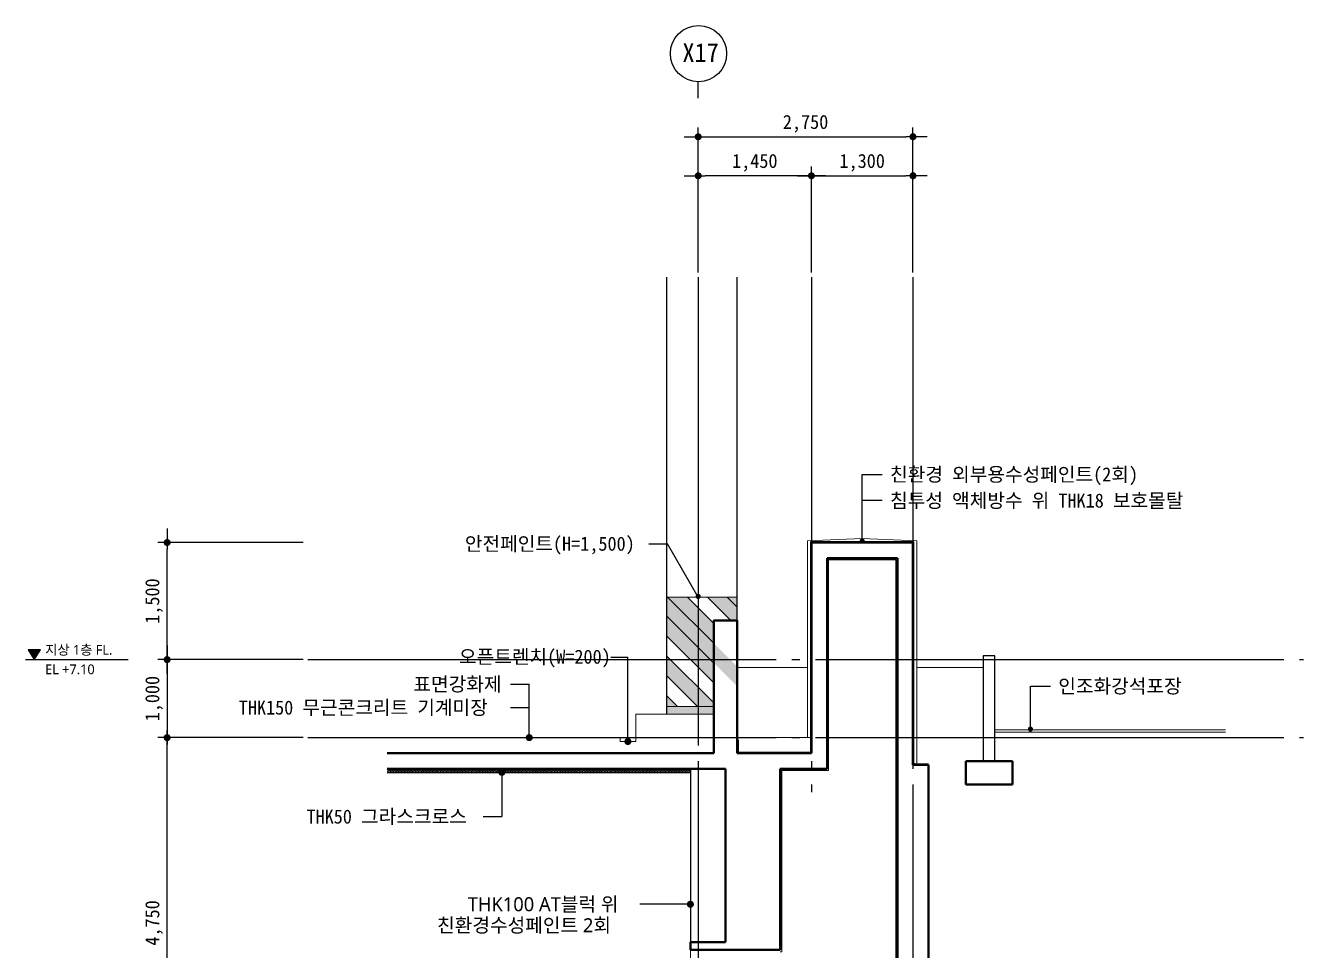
# Model space of a CAD drawing. Header units: millimetres. Extents: x 1910243 to 1953370, y 104940 to 136654.
# Drawn here: x 1932041 to 1948404, y 119029 to 130881 of the extents above; entities that cross this region are included whole.
import ezdxf
from ezdxf.enums import TextEntityAlignment as Align
from ezdxf.xclip import XClip

# ---------------------------------------------------------------- set-up
doc = ezdxf.new("R2010")
doc.units = ezdxf.units.MM
doc.header["$LTSCALE"] = 100
doc.header["$MEASUREMENT"] = 0
doc.header["$XCLIPFRAME"] = 0
doc.linetypes.add('CENTER', pattern=[65, 60, -2, 1, -2])
doc.linetypes.add('HID', pattern=[2, 1.1, -0.9])
doc.layers.get('0').update_dxf_attribs({"linetype": 'CONTINUOUS'})
for name, color, linetype, lineweight in [('A-AXIS-BUBL', 7, 'CONTINUOUS', 25), ('A-CONC-LIN1', 2, 'CONTINUOUS', 40), ('A-CONC-LIN2', 7, 'CONTINUOUS', 25), ('A-DWXM-ELEV', 8, 'CONTINUOUS', 18), ('A-ELEV-LIN2', 7, 'CONTINUOUS', 25), ('A-ELEV-LIN3', 8, 'CONTINUOUS', 18), ('A-MKXS-TEXT1', 3, 'CONTINUOUS', 25), ('A-WAXM-BLOC', 3, 'CONTINUOUS', 25), ('A-XXXX-FIN2', 6, 'CONTINUOUS', 20), ('A-XXXX-INSL2', 8, 'CONTINUOUS', 18), ('A-XXXX-TXT2', 3, 'CONTINUOUS', 25), ('A-XXXX-WAT1', 9, 'HID', 20)]:
    doc.layers.add(name, color=color, linetype=linetype, lineweight=lineweight)
for name, color, linetype in [('A-DIMS', 7, 'CONTINUOUS'), ('A-MKXS-LEAD', 7, 'CONTINUOUS'), ('AA-AXIS-LINE-1', 1, 'CENTER'), ('SYMB', 7, 'CONTINUOUS'), ('TEXT', 4, 'CONTINUOUS')]:
    doc.layers.add(name, color=color, linetype=linetype)
doc.styles.add('HY울릉도L', font='')
doc.styles.add('돋움체', font='')
doc.styles.add('맑은고딕', font='malgun.ttf')
doc.styles.get('HY울릉도L').set_extended_font_data('HYwulM')
doc.styles.get('돋움체').set_extended_font_data('DotumChe')
doc.dimstyles.new('CDIM', dxfattribs={"dimtxt": 3, "dimasz": 1.5, "dimexe": 2, "dimexo": 1, "dimgap": 1, "dimtad": 1, "dimdec": 0, "dimrnd": 0.5, "dimzin": 0, "dimdsep": 32, "dimlunit": 6, "dimtxsty": 'HY울릉도L', "dimblk1": '_CIDOT', "dimblk2": '_CIDOT', "dimsah": 1, "dimcen": 5.5, "dimclrd": 2, "dimclre": 2, "dimclrt": 7, "dimadec": 0, "dimazin": 0, "dimtfac": 1, "dimtdec": 0, "dimtix": 1, "dimtmove": 2, "dimatfit": 1, "dimldrblk": '_CIDOT', "dimfxl": 1, "dimtolj": 1, "dimtzin": 0, "dimlwd": -1, "dimarcsym": 0})

# ---------------------------------------------------------------- blocks, each defined once
blk = doc.blocks.new('_CIDOT')
at = {"color": 0, "linetype": 'ByBlock'}
blk.add_line((2, 0), (-1, 0), dxfattribs=at)
at = {"color": 0, "linetype": 'ByBlock', "const_width": 0.5}
blk.add_lwpolyline([(-0.25, 0, 1), (0.25, 0, 1)], format="xyb", close=True, dxfattribs=at)
blk = doc.blocks.new('*D15')
at = {"layer": 'A-DIMS', "lineweight": -2, "transparency": 16777216}
for p, q in [((1935594, 121756), (1933734, 121756)), ((1935594, 117006), (1933734, 117006))]:
    blk.add_line(p, q, dxfattribs=at)
at = {"layer": 'A-DIMS', "transparency": 16777216}
blk.add_line((1933854, 117096), (1933854, 121666), dxfattribs=at)
at = {"layer": 'A-DIMS', "transparency": 16777216, "xscale": 90, "yscale": 90, "zscale": 90}
for p, rotation in [((1933854, 121756), 90), ((1933854, 117006), 270)]:
    blk.add_blockref('_CIDOT', p, dxfattribs=dict(at, rotation=rotation))
at = {"layer": 'A-DIMS', "color": 3, "transparency": 16777216, "insert": (1933687, 119381), "char_height": 180, "attachment_point": 5, "rotation": 90, "style": '돋움체'}
blk.add_mtext('\\A1;4,750', dxfattribs=at)
blk = doc.blocks.new('*D16')
at = {"layer": 'A-DIMS', "lineweight": -2, "transparency": 16777216}
for p, q in [((1935594, 122756), (1933734, 122756)), ((1935594, 121756), (1933734, 121756))]:
    blk.add_line(p, q, dxfattribs=at)
at = {"layer": 'A-DIMS', "transparency": 16777216}
blk.add_line((1933854, 122666), (1933854, 121846), dxfattribs=at)
at = {"layer": 'A-DIMS', "transparency": 16777216, "xscale": 90, "yscale": 90, "zscale": 90}
for p, rotation in [((1933854, 122756), 90), ((1933854, 121756), 270)]:
    blk.add_blockref('_CIDOT', p, dxfattribs=dict(at, rotation=rotation))
at = {"layer": 'A-DIMS', "color": 3, "transparency": 16777216, "insert": (1933687, 122256), "char_height": 180, "attachment_point": 5, "rotation": 90, "style": '돋움체'}
blk.add_mtext('\\A1;1,000', dxfattribs=at)
blk = doc.blocks.new('*D17')
at = {"layer": 'A-DIMS', "lineweight": -2, "transparency": 16777216}
for p, q in [((1935594, 124256), (1933734, 124256)), ((1935594, 122756), (1933734, 122756))]:
    blk.add_line(p, q, dxfattribs=at)
at = {"layer": 'A-DIMS', "transparency": 16777216}
blk.add_line((1933854, 122846), (1933854, 124166), dxfattribs=at)
at = {"layer": 'A-DIMS', "transparency": 16777216, "xscale": 90, "yscale": 90, "zscale": 90}
for p, rotation in [((1933854, 124256), 90), ((1933854, 122756), 270)]:
    blk.add_blockref('_CIDOT', p, dxfattribs=dict(at, rotation=rotation))
at = {"layer": 'A-DIMS', "color": 3, "transparency": 16777216, "insert": (1933687, 123506), "char_height": 180, "attachment_point": 5, "rotation": 90, "style": '돋움체'}
blk.add_mtext('\\A1;1,500', dxfattribs=at)
blk = doc.blocks.new('입단면LEVEL1')
at = {"layer": 'SYMB', "linetype": 'ByBlock'}
blk.add_line((0, 0), (26.26, 0), dxfattribs=at)
blk.add_lwpolyline([(0.64, 2.5), (2.24, 0), (3.84, 2.5)], close=True, dxfattribs=at)
blk.add_solid([(0.64, 2.5), (3.84, 2.5), (2.24, 0)], dxfattribs=at)
at = {"layer": 'TEXT', "style": '돋움체'}
for tag, p in [('층레벨', (5.03, 1.28)), ('LEVEL', (5.85, -2.99))]:
    blk.add_attdef(tag, p, '', height=2.5, dxfattribs=at)
blk = doc.blocks.new('*D18')
at = {"layer": 'A-DIMS', "lineweight": -2, "transparency": 16777216}
for p, q in [((1940654, 127716), (1940654, 129576)), ((1943404, 127716), (1943404, 129576))]:
    blk.add_line(p, q, dxfattribs=at)
at = {"layer": 'A-DIMS', "transparency": 16777216}
blk.add_line((1940744, 129456), (1943314, 129456), dxfattribs=at)
at = {"layer": 'A-DIMS', "transparency": 16777216, "xscale": 90, "yscale": 90, "zscale": 90, "rotation": 180}
blk.add_blockref('_CIDOT', (1940654, 129456), dxfattribs=at)
at = {"layer": 'A-DIMS', "transparency": 16777216, "xscale": 90, "yscale": 90, "zscale": 90}
blk.add_blockref('_CIDOT', (1943404, 129456), dxfattribs=at)
at = {"layer": 'A-DIMS', "color": 3, "transparency": 16777216, "insert": (1942029, 129623), "char_height": 180, "attachment_point": 5, "style": '돋움체'}
blk.add_mtext('\\A1;2,750', dxfattribs=at)
blk = doc.blocks.new('*D19')
at = {"layer": 'A-DIMS', "lineweight": -2, "transparency": 16777216}
for p, q in [((1940654, 127716), (1940654, 129076)), ((1942104, 127716), (1942104, 129076))]:
    blk.add_line(p, q, dxfattribs=at)
at = {"layer": 'A-DIMS', "transparency": 16777216}
blk.add_line((1942014, 128956), (1940744, 128956), dxfattribs=at)
at = {"layer": 'A-DIMS', "transparency": 16777216, "xscale": 90, "yscale": 90, "zscale": 90, "rotation": 180}
blk.add_blockref('_CIDOT', (1940654, 128956), dxfattribs=at)
at = {"layer": 'A-DIMS', "transparency": 16777216, "xscale": 90, "yscale": 90, "zscale": 90}
blk.add_blockref('_CIDOT', (1942104, 128956), dxfattribs=at)
at = {"layer": 'A-DIMS', "color": 3, "transparency": 16777216, "insert": (1941379, 129123), "char_height": 180, "attachment_point": 5, "style": '돋움체'}
blk.add_mtext('\\A1;1,450', dxfattribs=at)
blk = doc.blocks.new('A$C36533B92')
at = {"layer": 'A-AXIS-BUBL', "ltscale": 0.2}
blk.add_line((0, -210), (0, 0), dxfattribs=at)
blk.add_circle((4, 360), 360, dxfattribs=at)
blk = doc.blocks.new('*D20')
at = {"layer": 'A-DIMS', "lineweight": -2, "transparency": 16777216}
for p, q in [((1942104, 127716), (1942104, 129076)), ((1943404, 127716), (1943404, 129076))]:
    blk.add_line(p, q, dxfattribs=at)
at = {"layer": 'A-DIMS', "transparency": 16777216}
blk.add_line((1942194, 128956), (1943314, 128956), dxfattribs=at)
at = {"layer": 'A-DIMS', "transparency": 16777216, "xscale": 90, "yscale": 90, "zscale": 90, "rotation": 180}
blk.add_blockref('_CIDOT', (1942104, 128956), dxfattribs=at)
at = {"layer": 'A-DIMS', "transparency": 16777216, "xscale": 90, "yscale": 90, "zscale": 90}
blk.add_blockref('_CIDOT', (1943404, 128956), dxfattribs=at)
at = {"layer": 'A-DIMS', "color": 3, "transparency": 16777216, "insert": (1942754, 129123), "char_height": 180, "attachment_point": 5, "style": '돋움체'}
blk.add_mtext('\\A1;1,300', dxfattribs=at)
blk = doc.blocks.new('A$C00587857')
at = {"layer": 'A-ELEV-LIN3'}
h = blk.add_hatch(color=256, dxfattribs=at)
h.dxf.hatch_style = 1
h.paths.add_polyline_path([(-127, 1400), (0, 1400), (0, 1273)], flags=17)
h.paths.add_polyline_path([(0, 764), (-636, 1400), (-382, 1400), (0, 1018)])
h.paths.add_polyline_path([(-1145, 1400), (-891, 1400), (0, 509), (0, 255)])
h.paths.add_polyline_path([(-1655, 1400), (-255, 0), (0, 0), (-1400, 1400)])
h.paths.add_polyline_path([(-1800, 1036), (-764, 0), (-509, 0), (-1800, 1291)])
h.paths.add_polyline_path([(-1800, 527), (-1800, 782), (-1018, 0), (-1273, 0)], flags=17)
h.paths.add_polyline_path([(-1527, 0), (-1782, 0), (-1800, 18), (-1800, 273)])
blk.add_line((-1600, 327), (-1600, 327), dxfattribs=at)
for points in [[(-1655, 1400), (-255, 0), (0, 0), (-1400, 1400)], [(0, 764), (-636, 1400), (-382, 1400), (0, 1018)], [(-127, 1400), (0, 1400), (0, 1273)], [(-1800, 1036), (-764, 0), (-509, 0), (-1800, 1291)], [(-1800, 527), (-1800, 782), (-1018, 0), (-1273, 0)], [(-1527, 0), (-1782, 0), (-1800, 18), (-1800, 273)]]:
    blk.add_lwpolyline(points, close=True, dxfattribs=at)
blk.add_lwpolyline([(-1145, 1400), (-891, 1400), (0, 509), (0, 255), (-1145, 1400)], dxfattribs=at)

msp = doc.modelspace()

# ---------------------------------------------------------------- hatches: boundary and pattern name
at = {"layer": 'A-MKXS-LEAD'}
h = msp.add_hatch(color=256, dxfattribs=at)
edge = h.paths.add_edge_path()
edge.add_arc((1942754.1, 124275.3), 33.3, 0, 360)
h = msp.add_hatch(color=256, dxfattribs=at)
edge = h.paths.add_edge_path()
edge.add_arc((1940654.1, 123565.3), 33.3, 0, 360)
h = msp.add_hatch(color=256, dxfattribs=at)
edge = h.paths.add_edge_path()
edge.add_arc((1944908.6, 121865.3), 33.3, 0, 360)

# ---------------------------------------------------------------- linework, layer by layer
at = {"layer": 'A-CONC-LIN1'}
for p, q in [((1942104.1, 124256.1), (1942104.1, 121556.1)), ((1943404.1, 124256.1), (1942104.1, 124256.1)), ((1943404.1, 124256.1), (1943404.1, 121406.1)), ((1942304.1, 124056.1), (1942304.1, 121356.1)), ((1943204.1, 124056.1), (1942304.1, 124056.1)), ((1943204.1, 124056.1), (1943204.1, 116516.1)), ((1940854.1, 121556.1), (1936673.4, 121556.1)), ((1942104.1, 121556.1), (1941154.1, 121556.1)), ((1944679.1, 121456.1), (1944079.1, 121456.1)), ((1944079.1, 121156.1), (1944079.1, 121456.1)), ((1944679.1, 121156.1), (1944679.1, 121456.1)), ((1941004.1, 121356.1), (1936673.4, 121356.1)), ((1941004.1, 121356.1), (1941004.1, 119136.1)), ((1941704.1, 121356.1), (1941704.1, 119036.1)), ((1942304.1, 121356.1), (1941704.1, 121356.1)), ((1943604.1, 121406.1), (1943404.1, 121406.1)), ((1943604.1, 121406.1), (1943604.1, 116216.1)), ((1944079.1, 121156.1), (1944679.1, 121156.1)), ((1940554.1, 119136.1), (1941004.1, 119136.1)), ((1940554.1, 119136.1), (1940554.1, 119036.1)), ((1940554.1, 119036.1), (1941704.1, 119036.1))]:
    msp.add_line(p, q, dxfattribs=at)
msp.add_lwpolyline([(1941154.1, 121556.1), (1941154.1, 123256.1), (1940854.1, 123256.1), (1940854.1, 121556.1)], dxfattribs=at)
at = {"layer": 'A-CONC-LIN2'}
for p, q in [((1941164.1, 121556.1), (1941154.1, 121566.1)), ((1942094.1, 121556.1), (1942104.1, 121566.1))]:
    msp.add_line(p, q, dxfattribs=at)
for points in [[(1943604.1, 121416.1), (1943426.3, 121416.1), (1943414.1, 121428.3), (1943414.1, 124266.1), (1942094.1, 124266.1), (1942094.1, 121570.3), (1942089.9, 121566.1), (1941168.2, 121566.1)], [(1941164.1, 121726.1), (1941164.1, 121570.3), (1941168.2, 121566.1)], [(1943194.1, 121556.1), (1943194.1, 116530.3), (1943189.9, 116526.1), (1941718.2, 116526.1), (1941714.1, 116530.3), (1941714.1, 116716.1)]]:
    msp.add_lwpolyline(points, dxfattribs=at)
at = {"layer": 'A-DWXM-ELEV'}
msp.add_line((1940554.1, 117006.1), (1940554.1, 119036.1), dxfattribs=at)
at = {"layer": 'A-ELEV-LIN2'}
for p, q in [((1940254.1, 122056.1), (1940254.1, 127656.1)), ((1941154.1, 123256.1), (1941154.1, 127656.1))]:
    msp.add_line(p, q, dxfattribs=at)
at = {"layer": 'A-ELEV-LIN3'}
for p, q in [((1940253.5, 123556.1), (1941154.1, 123556.1)), ((1940253.5, 123556.1), (1941154.1, 123556.1)), ((1940253.5, 122156.1), (1940853.5, 122156.1))]:
    msp.add_line(p, q, dxfattribs=at)
at = {"layer": 'A-MKXS-LEAD'}
for p, q in [((1940023, 124241.4), (1940263, 124241.4)), ((1940654.1, 123556.1), (1940263, 124241.4)), ((1939534, 122786.1), (1939754.1, 122786.1)), ((1939754.1, 121706.1), (1939754.1, 122786.1)), ((1938250.6, 122441.4), (1938490.6, 122441.4)), ((1938490.6, 121756.1), (1938490.6, 122441.4)), ((1938250.6, 122141.4), (1938490.6, 122141.4)), ((1938140.6, 121311.1), (1938140.6, 120744.7)), ((1937900.6, 120744.7), (1938140.6, 120744.7)), ((1940554.1, 119621.1), (1939905.8, 119621.1))]:
    msp.add_line(p, q, dxfattribs=at)
for points in [[(1942754.1, 124266.1), (1942754.1, 125129.8), (1943010.1, 125129.8)], [(1943010.1, 124793.9), (1942754.1, 124793.9)], [(1944908.6, 121856.1), (1944908.6, 122416.1), (1945164.6, 122416.1)]]:
    msp.add_lwpolyline(points, dxfattribs=at)
at = {"layer": 'A-MKXS-LEAD', "const_width": 45}
for points in [[(1938468.1, 121756.1, 1), (1938513.1, 121756.1, 1)], [(1939731.6, 121706.1, 1), (1939776.6, 121706.1, 1)], [(1938118.1, 121311.1, 1), (1938163.1, 121311.1, 1)], [(1940576.6, 119621.1, -1), (1940531.6, 119621.1, -1)]]:
    msp.add_lwpolyline(points, format="xyb", close=True, dxfattribs=at)
at = {"layer": 'A-WAXM-BLOC'}
for p, q in [((1944454.1, 122806.1), (1944304.1, 122806.1)), ((1944304.1, 122806.1), (1944304.1, 121456.1)), ((1944454.1, 121456.1), (1944454.1, 122806.1)), ((1940554.1, 121356.1), (1940554.1, 119136.1)), ((1940654.1, 121356.1), (1940654.1, 119136.1))]:
    msp.add_line(p, q, dxfattribs=at)
at = {"layer": 'A-XXXX-FIN2'}
for p, q in [((1939854.1, 122056.1), (1940854.1, 122056.1)), ((1939854.1, 122056.1), (1939854.1, 121706.1)), ((1939654.1, 121706.1), (1939654.1, 121756.1)), ((1944454.1, 121856.1), (1947404.1, 121856.1)), ((1944454.1, 121826.1), (1947404.1, 121826.1)), ((1939854.1, 121706.1), (1939654.1, 121706.1))]:
    msp.add_line(p, q, dxfattribs=at)
for points in [[(1942754.1, 124306.1), (1942054.1, 124276.1), (1942054.1, 121756.1)], [(1943454.1, 121406.1), (1943454.1, 124276.1), (1942754.1, 124306.1)], [(1941704.1, 119011.1), (1941724.1, 119011.1), (1941724.1, 121336.1), (1942324.1, 121336.1), (1942324.1, 124036.1), (1943184.1, 124036.1), (1943184.1, 116666.1), (1942984.1, 116666.1), (1942984.1, 116716.1), (1941924.1, 116716.1), (1941924.1, 116666.1), (1941724.1, 116666.1), (1941724.1, 117026.1), (1941704.1, 117026.1)], [(1942054.1, 122656.1), (1941154.1, 122656.1)], [(1944304.1, 122656.1), (1943454.1, 122656.1)], [(1939654.1, 121756.1), (1936673.4, 121756.1)], [(1942094.1, 121756.1), (1941154.1, 121756.1)]]:
    msp.add_lwpolyline(points, dxfattribs=at)
at = {"layer": 'A-XXXX-INSL2'}
msp.add_line((1936673.4, 121306.1), (1940554.1, 121306.1), dxfattribs=at)
msp.add_lwpolyline([(1936673.4, 121356.1, -0.5086991), (1936682.3, 121344), (1936674.6, 121318.2, 1.37259), (1936692.3, 121318.2), (1936684.6, 121344, -1.37259), (1936702.3, 121344), (1936694.6, 121318.2, 1.37259), (1936712.3, 121318.2), (1936704.6, 121344, -0.5086991), (1936713.4, 121356.1, -0.5086991), (1936722.3, 121344), (1936714.6, 121318.2, 1.37259), (1936732.3, 121318.2), (1936724.6, 121344, -1.37259), (1936742.3, 121344), (1936734.6, 121318.2, 1.37259), (1936752.3, 121318.2), (1936744.6, 121344, -1.37259), (1936762.3, 121344), (1936754.6, 121318.2, 1.37259), (1936772.3, 121318.2), (1936764.6, 121344, -1.37259), (1936782.3, 121344), (1936774.6, 121318.2, 0.5086991), (1936783.4, 121306.1, 0.5086991), (1936792.3, 121318.2), (1936784.6, 121344, -1.37259), (1936802.3, 121344), (1936794.6, 121318.2, 1.37259), (1936812.3, 121318.2), (1936804.6, 121344, -1.37259), (1936822.3, 121344), (1936814.6, 121318.2, 1.37259), (1936832.3, 121318.2), (1936824.6, 121344, -1.37259), (1936842.3, 121344), (1936834.6, 121318.2, 1.37259), (1936852.3, 121318.2), (1936844.6, 121344, -1.37259), (1936862.3, 121344), (1936854.6, 121318.2, 1.37259), (1936872.3, 121318.2), (1936864.6, 121344, -0.5086991), (1936873.4, 121356.1, -0.5086991), (1936882.3, 121344), (1936874.6, 121318.2, 1.37259), (1936892.3, 121318.2), (1936884.6, 121344, -1.37259), (1936902.3, 121344), (1936894.6, 121318.2, 1.37259), (1936912.3, 121318.2), (1936904.6, 121344, -1.37259), (1936922.3, 121344), (1936914.6, 121318.2, 1.37259), (1936932.3, 121318.2), (1936924.6, 121344, -1.37259), (1936942.3, 121344), (1936934.6, 121318.2, 1.37259), (1936952.3, 121318.2), (1936944.6, 121344, -0.5086991), (1936953.4, 121356.1, -0.5086991), (1936962.3, 121344), (1936954.6, 121318.2, 1.37259), (1936972.3, 121318.2), (1936964.6, 121344, -1.37259), (1936982.3, 121344), (1936974.6, 121318.2, 1.37259), (1936992.3, 121318.2), (1936984.6, 121344, -1.37259), (1937002.3, 121344), (1936994.6, 121318.2, 1.37259), (1937012.3, 121318.2), (1937004.6, 121344, -1.37259), (1937022.3, 121344), (1937014.6, 121318.2, 1.37259), (1937032.3, 121318.2), (1937024.6, 121344, -0.5086991), (1937033.4, 121356.1, -0.5086991), (1937042.3, 121344), (1937034.6, 121318.2, 1.37259), (1937052.3, 121318.2), (1937044.6, 121344, -1.37259), (1937062.3, 121344), (1937054.6, 121318.2, 1.37259), (1937072.3, 121318.2), (1937064.6, 121344, -1.37259), (1937082.3, 121344), (1937074.6, 121318.2, 1.37259), (1937092.3, 121318.2), (1937084.6, 121344, -1.37259), (1937102.3, 121344), (1937094.6, 121318.2, 1.37259), (1937112.3, 121318.2), (1937104.6, 121344, -1.37259), (1937122.3, 121344), (1937114.6, 121318.2, 0.5086991), (1937123.4, 121306.1, 0.5086991), (1937132.3, 121318.2), (1937124.6, 121344, -1.37259), (1937142.3, 121344), (1937134.6, 121318.2, 1.37259), (1937152.3, 121318.2), (1937144.6, 121344, -1.37259), (1937162.3, 121344), (1937154.6, 121318.2, 1.37259), (1937172.3, 121318.2), (1937164.6, 121344, -1.37259), (1937182.3, 121344), (1937174.6, 121318.2, 1.37259), (1937192.3, 121318.2), (1937184.6, 121344, -1.37259), (1937202.3, 121344), (1937194.6, 121318.2, 1.37259), (1937212.3, 121318.2), (1937204.6, 121344, -0.5086991), (1937213.4, 121356.1, -0.5086991), (1937222.3, 121344), (1937214.6, 121318.2, 1.37259), (1937232.3, 121318.2), (1937224.6, 121344, -1.37259), (1937242.3, 121344), (1937234.6, 121318.2, 1.37259), (1937252.3, 121318.2), (1937244.6, 121344, -1.37259), (1937262.3, 121344), (1937254.6, 121318.2, 1.37259), (1937272.3, 121318.2), (1937264.6, 121344, -1.37259), (1937282.3, 121344), (1937274.6, 121318.2, 1.37259), (1937292.3, 121318.2), (1937284.6, 121344, -1.37259), (1937302.3, 121344), (1937294.6, 121318.2, 0.5086991), (1937303.4, 121306.1, 0.5086991), (1937312.3, 121318.2), (1937304.6, 121344, -1.37259), (1937322.3, 121344), (1937314.6, 121318.2, 1.37259), (1937332.3, 121318.2), (1937324.6, 121344, -1.37259), (1937342.3, 121344), (1937334.6, 121318.2, 1.37259), (1937352.3, 121318.2), (1937344.6, 121344, -1.37259), (1937362.3, 121344), (1937354.6, 121318.2, 1.37259), (1937372.3, 121318.2), (1937364.6, 121344, -1.37259), (1937382.3, 121344), (1937374.6, 121318.2, 1.37259), (1937392.3, 121318.2), (1937384.6, 121344, -0.5086991), (1937393.4, 121356.1, -0.5086991), (1937402.3, 121344), (1937394.6, 121318.2, 1.37259), (1937412.3, 121318.2), (1937404.6, 121344, -1.37259), (1937422.3, 121344), (1937414.6, 121318.2, 1.37259), (1937432.3, 121318.2), (1937424.6, 121344, -1.37259), (1937442.3, 121344), (1937434.6, 121318.2, 1.37259), (1937452.3, 121318.2), (1937444.6, 121344, -1.37259), (1937462.3, 121344), (1937454.6, 121318.2, 1.37259), (1937472.3, 121318.2), (1937464.6, 121344, -1.37259), (1937482.3, 121344), (1937474.6, 121318.2, 0.5086991), (1937483.4, 121306.1, 0.5086991), (1937492.3, 121318.2), (1937484.6, 121344, -1.37259), (1937502.3, 121344), (1937494.6, 121318.2, 1.37259), (1937512.3, 121318.2), (1937504.6, 121344, -1.37259), (1937522.3, 121344), (1937514.6, 121318.2, 1.37259), (1937532.3, 121318.2), (1937524.6, 121344, -1.37259), (1937542.3, 121344), (1937534.6, 121318.2, 1.37259), (1937552.3, 121318.2), (1937544.6, 121344, -1.37259), (1937562.3, 121344), (1937554.6, 121318.2, 1.37259), (1937572.3, 121318.2), (1937564.6, 121344, -0.5086991), (1937573.4, 121356.1, -0.5086991), (1937582.3, 121344), (1937574.6, 121318.2, 1.37259), (1937592.3, 121318.2), (1937584.6, 121344, -1.37259), (1937602.3, 121344), (1937594.6, 121318.2, 1.37259), (1937612.3, 121318.2), (1937604.6, 121344, -1.37259), (1937622.3, 121344), (1937614.6, 121318.2, 1.37259), (1937632.3, 121318.2), (1937624.6, 121344, -1.37259), (1937642.3, 121344), (1937634.6, 121318.2, 1.37259), (1937652.3, 121318.2), (1937644.6, 121344, -1.37259), (1937662.3, 121344), (1937654.6, 121318.2, 0.5086991), (1937663.4, 121306.1, 0.5086991), (1937672.3, 121318.2), (1937664.6, 121344, -1.37259), (1937682.3, 121344), (1937674.6, 121318.2, 1.37259), (1937692.3, 121318.2), (1937684.6, 121344, -1.37259), (1937702.3, 121344), (1937694.6, 121318.2, 1.37259), (1937712.3, 121318.2), (1937704.6, 121344, -1.37259), (1937722.3, 121344), (1937714.6, 121318.2, 1.37259), (1937732.3, 121318.2), (1937724.6, 121344, -1.37259), (1937742.3, 121344), (1937734.6, 121318.2, 1.37259), (1937752.3, 121318.2), (1937744.6, 121344, -0.5086991), (1937753.4, 121356.1, -0.5086991), (1937762.3, 121344), (1937754.6, 121318.2, 1.37259), (1937772.3, 121318.2), (1937764.6, 121344, -1.37259), (1937782.3, 121344), (1937774.6, 121318.2, 1.37259), (1937792.3, 121318.2), (1937784.6, 121344, -1.37259), (1937802.3, 121344), (1937794.6, 121318.2, 1.37259), (1937812.3, 121318.2), (1937804.6, 121344, -1.37259), (1937822.3, 121344), (1937814.6, 121318.2, 1.37259), (1937832.3, 121318.2), (1937824.6, 121344, -1.37259), (1937842.3, 121344), (1937834.6, 121318.2, 0.5086991), (1937843.4, 121306.1, 0.5086991), (1937852.3, 121318.2), (1937844.6, 121344, -1.37259), (1937862.3, 121344), (1937854.6, 121318.2, 1.37259), (1937872.3, 121318.2), (1937864.6, 121344, -1.37259), (1937882.3, 121344), (1937874.6, 121318.2, 1.37259), (1937892.3, 121318.2), (1937884.6, 121344, -1.37259), (1937902.3, 121344), (1937894.6, 121318.2, 1.37259), (1937912.3, 121318.2), (1937904.6, 121344, -1.37259), (1937922.3, 121344), (1937914.6, 121318.2, 1.37259), (1937932.3, 121318.2), (1937924.6, 121344, -0.5086991), (1937933.4, 121356.1, -0.5086991), (1937942.3, 121344), (1937934.6, 121318.2, 1.37259), (1937952.3, 121318.2), (1937944.6, 121344, -1.37259), (1937962.3, 121344), (1937954.6, 121318.2, 1.37259), (1937972.3, 121318.2), (1937964.6, 121344, -1.37259), (1937982.3, 121344), (1937974.6, 121318.2, 1.37259), (1937992.3, 121318.2), (1937984.6, 121344, -1.37259), (1938002.3, 121344), (1937994.6, 121318.2, 1.37259), (1938012.3, 121318.2), (1938004.6, 121344, -1.37259), (1938022.3, 121344), (1938014.6, 121318.2, 0.5086991), (1938023.4, 121306.1, 0.5086991), (1938032.3, 121318.2), (1938024.6, 121344, -1.37259), (1938042.3, 121344), (1938034.6, 121318.2, 1.37259), (1938052.3, 121318.2), (1938044.6, 121344, -1.37259), (1938062.3, 121344), (1938054.6, 121318.2, 0.5086991), (1938063.4, 121306.1, 0.5086991), (1938072.3, 121318.2), (1938064.6, 121344, -1.37259), (1938082.3, 121344), (1938074.6, 121318.2, 1.37259), (1938092.3, 121318.2), (1938084.6, 121344, -1.37259), (1938102.3, 121344), (1938094.6, 121318.2, 0.5086991), (1938103.4, 121306.1, 0.5086991), (1938112.3, 121318.2), (1938104.6, 121344, -1.37259), (1938122.3, 121344), (1938114.6, 121318.2, 1.37259), (1938132.3, 121318.2), (1938124.6, 121344, -1.37259), (1938142.3, 121344), (1938134.6, 121318.2, 1.37259), (1938152.3, 121318.2), (1938144.6, 121344, -1.37259), (1938162.3, 121344), (1938154.6, 121318.2, 1.37259), (1938172.3, 121318.2), (1938164.6, 121344, -1.37259), (1938182.3, 121344), (1938174.6, 121318.2, 1.37259), (1938192.3, 121318.2), (1938184.6, 121344, -0.5086991), (1938193.4, 121356.1, -0.5086991), (1938202.3, 121344), (1938194.6, 121318.2, 1.37259), (1938212.3, 121318.2), (1938204.6, 121344, -1.37259), (1938222.3, 121344), (1938214.6, 121318.2, 1.37259), (1938232.3, 121318.2), (1938224.6, 121344, -1.37259), (1938242.3, 121344), (1938234.6, 121318.2, 1.37259), (1938252.3, 121318.2), (1938244.6, 121344, -1.37259), (1938262.3, 121344), (1938254.6, 121318.2, 1.37259), (1938272.3, 121318.2), (1938264.6, 121344, -1.37259), (1938282.3, 121344), (1938274.6, 121318.2, 0.5086991), (1938283.4, 121306.1, 0.5086991), (1938292.3, 121318.2), (1938284.6, 121344, -1.37259), (1938302.3, 121344), (1938294.6, 121318.2, 1.37259), (1938312.3, 121318.2), (1938304.6, 121344, -1.37259), (1938322.3, 121344), (1938314.6, 121318.2, 1.37259), (1938332.3, 121318.2), (1938324.6, 121344, -1.37259), (1938342.3, 121344), (1938334.6, 121318.2, 1.37259), (1938352.3, 121318.2), (1938344.6, 121344, -1.37259), (1938362.3, 121344), (1938354.6, 121318.2, 1.37259), (1938372.3, 121318.2), (1938364.6, 121344, -0.5086991), (1938373.4, 121356.1, -0.5086991), (1938382.3, 121344), (1938374.6, 121318.2, 1.37259), (1938392.3, 121318.2), (1938384.6, 121344, -1.37259), (1938402.3, 121344), (1938394.6, 121318.2, 1.37259), (1938412.3, 121318.2), (1938404.6, 121344, -1.37259), (1938422.3, 121344), (1938414.6, 121318.2, 1.37259), (1938432.3, 121318.2), (1938424.6, 121344, -1.37259), (1938442.3, 121344), (1938434.6, 121318.2, 1.37259), (1938452.3, 121318.2), (1938444.6, 121344, -1.37259), (1938462.3, 121344), (1938454.6, 121318.2, 0.5086991), (1938463.4, 121306.1, 0.5086991), (1938472.3, 121318.2), (1938464.6, 121344, -1.37259), (1938482.3, 121344), (1938474.6, 121318.2, 1.37259), (1938492.3, 121318.2), (1938484.6, 121344, -1.37259), (1938502.3, 121344), (1938494.6, 121318.2, 1.37259), (1938512.3, 121318.2), (1938504.6, 121344, -1.37259), (1938522.3, 121344), (1938514.6, 121318.2, 1.37259), (1938532.3, 121318.2), (1938524.6, 121344, -1.37259), (1938542.3, 121344), (1938534.6, 121318.2, 1.37259), (1938552.3, 121318.2), (1938544.6, 121344, -0.5086991), (1938553.4, 121356.1, -0.5086991), (1938562.3, 121344), (1938554.6, 121318.2, 1.37259), (1938572.3, 121318.2), (1938564.6, 121344, -1.37259), (1938582.3, 121344), (1938574.6, 121318.2, 1.37259), (1938592.3, 121318.2), (1938584.6, 121344, -1.37259), (1938602.3, 121344), (1938594.6, 121318.2, 1.37259), (1938612.3, 121318.2), (1938604.6, 121344, -1.37259), (1938622.3, 121344), (1938614.6, 121318.2, 1.37259), (1938632.3, 121318.2), (1938624.6, 121344, -1.37259), (1938642.3, 121344), (1938634.6, 121318.2, 0.5086991), (1938643.4, 121306.1, 0.5086991), (1938652.3, 121318.2), (1938644.6, 121344, -1.37259), (1938662.3, 121344), (1938654.6, 121318.2, 1.37259), (1938672.3, 121318.2), (1938664.6, 121344, -1.37259), (1938682.3, 121344), (1938674.6, 121318.2, 1.37259), (1938692.3, 121318.2), (1938684.6, 121344, -1.37259), (1938702.3, 121344), (1938694.6, 121318.2, 1.37259), (1938712.3, 121318.2), (1938704.6, 121344, -1.37259), (1938722.3, 121344), (1938714.6, 121318.2, 1.37259), (1938732.3, 121318.2), (1938724.6, 121344, -0.5086991), (1938733.4, 121356.1, -0.5086991), (1938742.3, 121344), (1938734.6, 121318.2, 1.37259), (1938752.3, 121318.2), (1938744.6, 121344, -1.37259), (1938762.3, 121344), (1938754.6, 121318.2, 1.37259), (1938772.3, 121318.2), (1938764.6, 121344, -1.37259), (1938782.3, 121344), (1938774.6, 121318.2, 1.37259), (1938792.3, 121318.2), (1938784.6, 121344, -1.37259), (1938802.3, 121344), (1938794.6, 121318.2, 1.37259), (1938812.3, 121318.2), (1938804.6, 121344, -1.37259), (1938822.3, 121344), (1938814.6, 121318.2, 0.5086991), (1938823.4, 121306.1, 0.5086991), (1938832.3, 121318.2), (1938824.6, 121344, -1.37259), (1938842.3, 121344), (1938834.6, 121318.2, 1.37259), (1938852.3, 121318.2), (1938844.6, 121344, -1.37259), (1938862.3, 121344), (1938854.6, 121318.2, 1.37259), (1938872.3, 121318.2), (1938864.6, 121344, -1.37259), (1938882.3, 121344), (1938874.6, 121318.2, 1.37259), (1938892.3, 121318.2), (1938884.6, 121344, -1.37259), (1938902.3, 121344), (1938894.6, 121318.2, 1.37259), (1938912.3, 121318.2), (1938904.6, 121344, -0.5086991), (1938913.4, 121356.1, -0.5086991), (1938922.3, 121344), (1938914.6, 121318.2, 1.37259), (1938932.3, 121318.2), (1938924.6, 121344, -1.37259), (1938942.3, 121344), (1938934.6, 121318.2, 1.37259), (1938952.3, 121318.2), (1938944.6, 121344, -1.37259), (1938962.3, 121344), (1938954.6, 121318.2, 1.37259), (1938972.3, 121318.2), (1938964.6, 121344, -1.37259), (1938982.3, 121344), (1938974.6, 121318.2, 1.37259), (1938992.3, 121318.2), (1938984.6, 121344, -1.37259), (1939002.3, 121344), (1938994.6, 121318.2, 0.5086991), (1939003.4, 121306.1, 0.5086991), (1939012.3, 121318.2), (1939004.6, 121344, -1.37259), (1939022.3, 121344), (1939014.6, 121318.2, 1.37259), (1939032.3, 121318.2), (1939024.6, 121344, -1.37259), (1939042.3, 121344), (1939034.6, 121318.2, 1.37259), (1939052.3, 121318.2), (1939044.6, 121344, -1.37259), (1939062.3, 121344), (1939054.6, 121318.2, 1.37259), (1939072.3, 121318.2), (1939064.6, 121344, -1.37259), (1939082.3, 121344), (1939074.6, 121318.2, 1.37259), (1939092.3, 121318.2), (1939084.6, 121344, -0.5086991), (1939093.4, 121356.1, -0.5086991), (1939102.3, 121344), (1939094.6, 121318.2, 1.37259), (1939112.3, 121318.2), (1939104.6, 121344, -1.37259), (1939122.3, 121344), (1939114.6, 121318.2, 1.37259), (1939132.3, 121318.2), (1939124.6, 121344, -1.37259), (1939142.3, 121344), (1939134.6, 121318.2, 1.37259), (1939152.3, 121318.2), (1939144.6, 121344, -1.37259), (1939162.3, 121344), (1939154.6, 121318.2, 1.37259), (1939172.3, 121318.2), (1939164.6, 121344, -0.5086991), (1939173.4, 121356.1, -0.5086991), (1939182.3, 121344), (1939174.6, 121318.2, 1.37259), (1939192.3, 121318.2), (1939184.6, 121344, -1.37259), (1939202.3, 121344), (1939194.6, 121318.2, 1.37259), (1939212.3, 121318.2), (1939204.6, 121344, -1.37259), (1939222.3, 121344), (1939214.6, 121318.2, 1.37259), (1939232.3, 121318.2), (1939224.6, 121344, -1.37259), (1939242.3, 121344), (1939234.6, 121318.2, 1.37259), (1939252.3, 121318.2), (1939244.6, 121344, -0.5086991), (1939253.4, 121356.1, -0.5086991), (1939262.3, 121344), (1939254.6, 121318.2, 1.37259), (1939272.3, 121318.2), (1939264.6, 121344, -1.37259), (1939282.3, 121344), (1939274.6, 121318.2, 1.37259), (1939292.3, 121318.2), (1939284.6, 121344, -1.37259), (1939302.3, 121344), (1939294.6, 121318.2, 1.37259), (1939312.3, 121318.2), (1939304.6, 121344, -1.37259), (1939322.3, 121344), (1939314.6, 121318.2, 1.37259), (1939332.3, 121318.2), (1939324.6, 121344, -1.37259), (1939342.3, 121344), (1939334.6, 121318.2, 0.5086991), (1939343.4, 121306.1, 0.5086991), (1939352.3, 121318.2), (1939344.6, 121344, -1.37259), (1939362.3, 121344), (1939354.6, 121318.2, 1.37259), (1939372.3, 121318.2), (1939364.6, 121344, -1.37259), (1939382.3, 121344), (1939374.6, 121318.2, 1.37259), (1939392.3, 121318.2), (1939384.6, 121344, -1.37259), (1939402.3, 121344), (1939394.6, 121318.2, 1.37259), (1939412.3, 121318.2), (1939404.6, 121344, -0.5086991), (1939413.4, 121356.1, -0.5086991), (1939422.3, 121344), (1939414.6, 121318.2, 1.37259), (1939432.3, 121318.2), (1939424.6, 121344, -1.37259), (1939442.3, 121344), (1939434.6, 121318.2, 1.37259), (1939452.3, 121318.2), (1939444.6, 121344, -0.5086991), (1939453.4, 121356.1, -0.5086991), (1939462.3, 121344), (1939454.6, 121318.2, 1.37259), (1939472.3, 121318.2), (1939464.6, 121344, -1.37259), (1939482.3, 121344), (1939474.6, 121318.2, 1.37259), (1939492.3, 121318.2), (1939484.6, 121344, -0.5086991), (1939493.4, 121356.1, -0.5086991), (1939502.3, 121344), (1939494.6, 121318.2, 1.37259), (1939512.3, 121318.2), (1939504.6, 121344, -1.37259), (1939522.3, 121344), (1939514.6, 121318.2, 1.37259), (1939532.3, 121318.2), (1939524.6, 121344, -1.37259), (1939542.3, 121344), (1939534.6, 121318.2, 1.37259), (1939552.3, 121318.2), (1939544.6, 121344, -1.37259), (1939562.3, 121344), (1939554.6, 121318.2, 0.5086991), (1939563.4, 121306.1, 0.5086991), (1939572.3, 121318.2), (1939564.6, 121344, -1.37259), (1939582.3, 121344), (1939574.6, 121318.2, 1.37259), (1939592.3, 121318.2), (1939584.6, 121344, -1.37259), (1939602.3, 121344), (1939594.6, 121318.2, 1.37259), (1939612.3, 121318.2), (1939604.6, 121344, -1.37259), (1939622.3, 121344), (1939614.6, 121318.2, 1.37259), (1939632.3, 121318.2), (1939624.6, 121344, -1.37259), (1939642.3, 121344), (1939634.6, 121318.2, 1.37259), (1939652.3, 121318.2), (1939644.6, 121344, -0.5086991), (1939653.4, 121356.1, -0.5086991), (1939662.3, 121344), (1939654.6, 121318.2, 1.37259), (1939672.3, 121318.2), (1939664.6, 121344, -1.37259), (1939682.3, 121344), (1939674.6, 121318.2, 1.37259), (1939692.3, 121318.2), (1939684.6, 121344, -1.37259), (1939702.3, 121344), (1939694.6, 121318.2, 1.37259), (1939712.3, 121318.2), (1939704.6, 121344, -1.37259), (1939722.3, 121344), (1939714.6, 121318.2, 1.37259), (1939732.3, 121318.2), (1939724.6, 121344, -0.5086991), (1939733.4, 121356.1, -0.5086991), (1939742.3, 121344), (1939734.6, 121318.2, 1.37259), (1939752.3, 121318.2), (1939744.6, 121344, -1.37259), (1939762.3, 121344), (1939754.6, 121318.2, 1.37259), (1939772.3, 121318.2), (1939764.6, 121344, -1.37259), (1939782.3, 121344), (1939774.6, 121318.2, 1.37259), (1939792.3, 121318.2), (1939784.6, 121344, -1.37259), (1939802.3, 121344), (1939794.6, 121318.2, 1.37259), (1939812.3, 121318.2), (1939804.6, 121344, -0.5086991), (1939813.4, 121356.1, -0.5086991), (1939822.3, 121344), (1939814.6, 121318.2, 1.37259), (1939832.3, 121318.2), (1939824.6, 121344, -1.37259), (1939842.3, 121344), (1939834.6, 121318.2, 1.37259), (1939852.3, 121318.2), (1939844.6, 121344, -1.37259), (1939862.3, 121344), (1939854.6, 121318.2, 1.37259), (1939872.3, 121318.2), (1939864.6, 121344, -1.37259), (1939882.3, 121344), (1939874.6, 121318.2, 1.37259), (1939892.3, 121318.2), (1939884.6, 121344, -1.37259), (1939902.3, 121344), (1939894.6, 121318.2, 0.5086991), (1939903.4, 121306.1, 0.5086991), (1939912.3, 121318.2), (1939904.6, 121344, -1.37259), (1939922.3, 121344), (1939914.6, 121318.2, 1.37259), (1939932.3, 121318.2), (1939924.6, 121344, -1.37259), (1939942.3, 121344), (1939934.6, 121318.2, 1.37259), (1939952.3, 121318.2), (1939944.6, 121344, -1.37259), (1939962.3, 121344), (1939954.6, 121318.2, 1.37259), (1939972.3, 121318.2), (1939964.6, 121344, -1.37259), (1939982.3, 121344), (1939974.6, 121318.2, 1.37259), (1939992.3, 121318.2), (1939984.6, 121344, -0.5086991), (1939993.4, 121356.1, -0.5086991), (1940002.3, 121344), (1939994.6, 121318.2, 1.37259), (1940012.3, 121318.2), (1940004.6, 121344, -1.37259), (1940022.3, 121344), (1940014.6, 121318.2, 1.37259), (1940032.3, 121318.2), (1940024.6, 121344, -1.37259), (1940042.3, 121344), (1940034.6, 121318.2, 1.37259), (1940052.3, 121318.2), (1940044.6, 121344, -1.37259), (1940062.3, 121344), (1940054.6, 121318.2, 1.37259), (1940072.3, 121318.2), (1940064.6, 121344, -1.37259), (1940082.3, 121344), (1940074.6, 121318.2, 0.5086991), (1940083.4, 121306.1, 0.5086991), (1940092.3, 121318.2), (1940084.6, 121344, -1.37259), (1940102.3, 121344), (1940094.6, 121318.2, 1.37259), (1940112.3, 121318.2), (1940104.6, 121344, -1.37259), (1940122.3, 121344), (1940114.6, 121318.2, 1.37259), (1940132.3, 121318.2), (1940124.6, 121344, -1.37259), (1940142.3, 121344), (1940134.6, 121318.2, 1.37259), (1940152.3, 121318.2), (1940144.6, 121344, -1.37259), (1940162.3, 121344), (1940154.6, 121318.2, 1.37259), (1940172.3, 121318.2), (1940164.6, 121344, -0.5086991), (1940173.4, 121356.1, -0.5086991), (1940182.3, 121344), (1940174.6, 121318.2, 1.37259), (1940192.3, 121318.2), (1940184.6, 121344, -1.37259), (1940202.3, 121344), (1940194.6, 121318.2, 1.37259), (1940212.3, 121318.2), (1940204.6, 121344, -1.37259), (1940222.3, 121344), (1940214.6, 121318.2, 1.37259), (1940232.3, 121318.2), (1940224.6, 121344, -1.37259), (1940242.3, 121344), (1940234.6, 121318.2, 1.37259), (1940252.3, 121318.2), (1940244.6, 121344, -1.37259), (1940262.3, 121344), (1940254.6, 121318.2, 0.5086991), (1940263.4, 121306.1, 0.5086991), (1940272.3, 121318.2), (1940264.6, 121344, -1.37259), (1940282.3, 121344), (1940274.6, 121318.2, 1.37259), (1940292.3, 121318.2), (1940284.6, 121344, -1.37259), (1940302.3, 121344), (1940294.6, 121318.2, 1.37259), (1940312.3, 121318.2), (1940304.6, 121344, -1.37259), (1940322.3, 121344), (1940314.6, 121318.2, 1.37259), (1940332.3, 121318.2), (1940324.6, 121344, -1.37259), (1940342.3, 121344), (1940334.6, 121318.2, 1.37259), (1940352.3, 121318.2), (1940344.6, 121344, -0.5086991), (1940353.4, 121356.1, -0.5086991), (1940362.3, 121344), (1940354.6, 121318.2, 1.37259), (1940372.3, 121318.2), (1940364.6, 121344, -1.37259), (1940382.3, 121344), (1940374.6, 121318.2, 1.37259), (1940392.3, 121318.2), (1940384.6, 121344, -1.37259), (1940402.3, 121344), (1940394.6, 121318.2, 1.37259), (1940412.3, 121318.2), (1940404.6, 121344, -1.37259), (1940422.3, 121344), (1940414.6, 121318.2, 1.37259), (1940432.3, 121318.2), (1940424.6, 121344, -1.37259), (1940442.3, 121344), (1940434.6, 121318.2, 0.5086991), (1940443.4, 121306.1, 0.5086991), (1940452.3, 121318.2), (1940444.6, 121344, -1.37259), (1940462.3, 121344), (1940454.6, 121318.2, 1.37259), (1940472.3, 121318.2), (1940464.6, 121344, -1.37259), (1940482.3, 121344), (1940474.6, 121318.2, 1.37259), (1940492.3, 121318.2), (1940484.6, 121344, -1.37259), (1940502.3, 121344), (1940494.6, 121318.2, 1.37259), (1940512.3, 121318.2), (1940504.6, 121344, -1.37259), (1940522.3, 121344), (1940514.6, 121318.2, 1.37259), (1940532.3, 121318.2), (1940524.6, 121344, -0.5086991), (1940533.4, 121356.1, -0.5086991), (1940542.3, 121344), (1940534.6, 121318.2, 1.37259), (1940552.3, 121318.2), (1940544.6, 121344, -0.5306486), (1940554.1, 121356.1, -0.5306486)], format="xyb", dxfattribs=at)
at = {"layer": 'A-XXXX-WAT1', "ltscale": 0.5}
for points in [[(1941166.2, 121561.1), (1942092, 121561.1), (1942099.1, 121568.2), (1942099.1, 124261.1), (1943409.1, 124261.1), (1943409.1, 121426.2), (1943424.2, 121411.1), (1943604.1, 121411.1)], [(1941166.2, 121561.1), (1941159.1, 121568.2), (1941159.1, 121726.1)], [(1943199.1, 121556.1), (1943199.1, 116528.2), (1943192, 116521.1), (1941716.2, 116521.1), (1941709.1, 116528.2), (1941709.1, 116716.1)]]:
    msp.add_lwpolyline(points, dxfattribs=at)
at = {"layer": 'AA-AXIS-LINE-1'}
for p, q in [((1940654.1, 127656.1), (1940654.1, 109756.1)), ((1942104.1, 127656.1), (1942104.1, 121056.1)), ((1943404.1, 127656.1), (1943404.1, 109756.1)), ((1935654.1, 122756.1), (1948404.1, 122756.1)), ((1935654.1, 121756.1), (1948404.1, 121756.1))]:
    msp.add_line(p, q, dxfattribs=at)

# ---------------------------------------------------------------- block references
msp.add_blockref('A$C36533B92', (1940654.1, 130161.3))
ref = msp.add_blockref('A$C00587857', (1941154.1, 122156.1))
XClip(ref).set_block_clipping_path([(-900, -99.9999999848), (-899.9999999955, 1400.0000000003), (-0.0000000001, 1399.9999999976), (-0.0000000001, 1100.0000000152), (-300.0000000001, 1100.0000000152), (-300.0000000001, -99.9999999848)])
at = {"layer": 'TEXT'}
ref = msp.add_blockref('입단면LEVEL1', (1932041.1, 122756.1), dxfattribs=dict(at, xscale=50.00000000000028, yscale=50.00000000000028, zscale=50.00000000000028))
ref.add_attrib('층레벨', ' 지상 1층 FL.', (1932249.5, 122818.6, 0), dxfattribs={"height": 125, "style": '맑은고딕'})
ref.add_attrib('LEVEL', ' EL +7.10', (1932249.5, 122568.6, 0), dxfattribs={"height": 125, "style": '맑은고딕'})

# ---------------------------------------------------------------- texts
at = {"layer": 'A-MKXS-TEXT1'}
for s, style, p in [('친환경 외부용수성페인트(2회)', '돋움체', (1943110.1, 125129.8)), ('침투성 액체방수 위 THK18 보호몰탈', '돋움체', (1943110.1, 124793.9)), ('안전페인트(H=1,500)', '돋움체', (1937665.5, 124241.4)), ('표면강화제', '돋움체', (1937006.4, 122441.4)), ('인조화강석포장', '돋움체', (1945264.6, 122416.1)), ('THK150 무근콘크리트 기계미장', '돋움체', (1934770.9, 122141.4)), ('THK50 그라스크로스', '돋움체', (1935638.2, 120744.7)), ('THK100 AT블럭 위', '맑은고딕', (1937702.8, 119621.1)), ('친환경수성페인트 2회', '맑은고딕', (1937310.1, 119351.1))]:
    msp.add_text(s, height=180, dxfattribs=dict(at, style=style)).set_placement(p, align=Align.MIDDLE_LEFT)
at = {"layer": 'A-MKXS-TEXT1', "style": '돋움체'}
msp.add_text('오픈트렌치(W=200)', height=180, dxfattribs=at).set_placement((1939534, 122793.2), align=Align.MIDDLE_RIGHT)
at = {"layer": 'A-XXXX-TXT2', "ltscale": 0.2, "style": '돋움체'}
msp.add_text('X17', height=240, dxfattribs=at).set_placement((1940684.8, 130534.5), align=Align.MIDDLE)

# ---------------------------------------------------------------- dimensions: what is measured, and where the dimension line sits
at = {"layer": 'A-DIMS'}
for base, p1, p2, angle, picture, middle in [((1943404.1, 129456.1), (1940654.1, 127656.1), (1943404.1, 127656.1), 0, '*D18', (1942029.1, 129623.2)), ((1940654.1, 128956.1), (1942104.1, 127656.1), (1940654.1, 127656.1), 180, '*D19', (1941379.1, 129123.2)), ((1943404.1, 128956.1), (1942104.1, 127656.1), (1943404.1, 127656.1), 0, '*D20', (1942754.1, 129123.2)), ((1933854.1, 124256.1), (1935654.1, 122756.1), (1935654.1, 124256.1), 90, '*D17', (1933686.9, 123506.1)), ((1933854.1, 121756.1), (1935654.1, 122756.1), (1935654.1, 121756.1), 270, '*D16', (1933686.9, 122256.1)), ((1933854.1, 121756.1), (1935654.1, 117006.1), (1935654.1, 121756.1), 90, '*D15', (1933686.9, 119381.1))]:
    dim = msp.add_linear_dim(base=base, p1=p1, p2=p2, angle=angle, dimstyle='CDIM', override={"dimscale": 60, "dimtxsty": '돋움체', "dimclrd": 256, "dimclre": 256, "dimclrt": 3}, dxfattribs=at)
    dim.commit()
    dim.dimension.update_dxf_attribs({"geometry": picture, "text_midpoint": middle})

doc.saveas('drawing.dxf')
